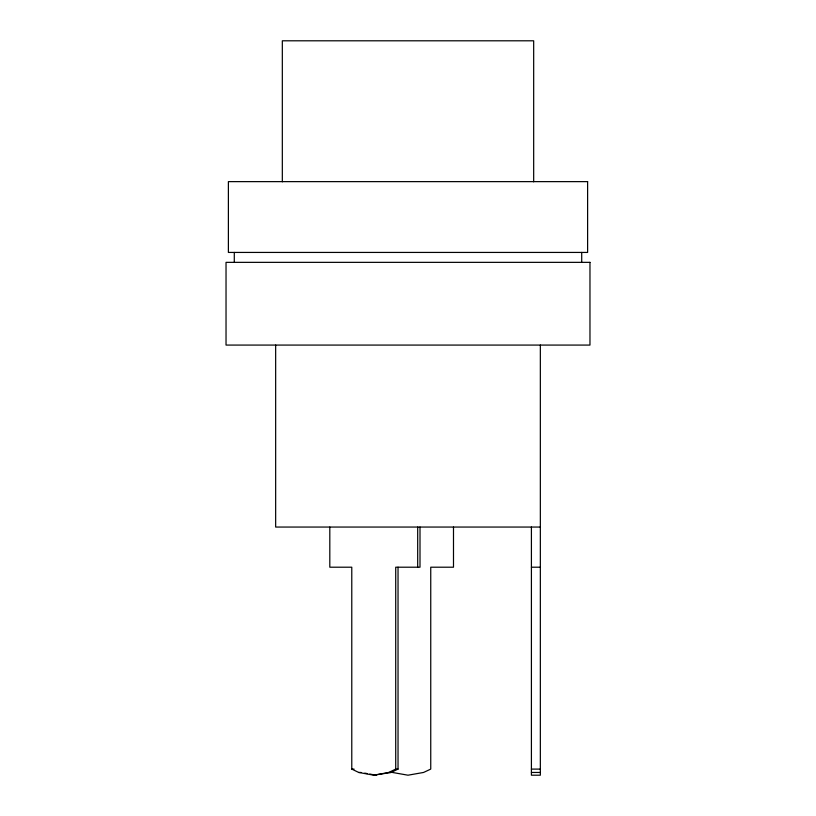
<?xml version="1.0" encoding="UTF-8"?>
<svg xmlns="http://www.w3.org/2000/svg" width="816" height="816" viewBox="0 0 816 816"><rect width="100%" height="100%" fill="white"/><g stroke="black" fill="none" stroke-linecap="round" stroke-linejoin="round"><path stroke-width="1.22" d="M329.807 527.054L329.807 567.202L351.778 567.202L351.778 769.1L358.714 772.456L373.748 775.2L388.773 772.456L395.719 769.1L398.035 769.1L398.035 567.202M373.748 775.2L391.088 772.456L398.035 769.1M540.345 527.054L275.655 527.054L275.655 345.076M531.41 567.202L540.345 567.202M351.778 769.1L354.083 769.1M531.41 769.1L540.345 769.1M358.714 772.456L361.029 772.456M388.773 772.456L391.088 772.456M531.41 772.456L540.345 772.456M392.435 772.456L408 775.2L423.555 772.456L430.746 769.1L430.746 567.202L453.492 567.202L453.492 527.054M364.783 773.14L367.292 773.599M369.791 774.058L376.054 775.2M581.706 252.43L581.706 262.354M540.345 345.076L540.345 775.2L531.41 775.2L531.41 527.054M533.674 181.815L533.674 40.8L282.326 40.8L282.326 181.815M420.005 527.054L420.005 567.202L395.719 567.202L395.719 769.1M417.69 527.054L417.69 567.202M234.294 252.43L234.294 262.354M587.612 181.631L228.388 181.631L228.388 252.43L587.612 252.43L587.612 181.631M589.968 262.354L226.032 262.354L226.032 345.076L589.968 345.076L589.968 262.354"/></g></svg>
